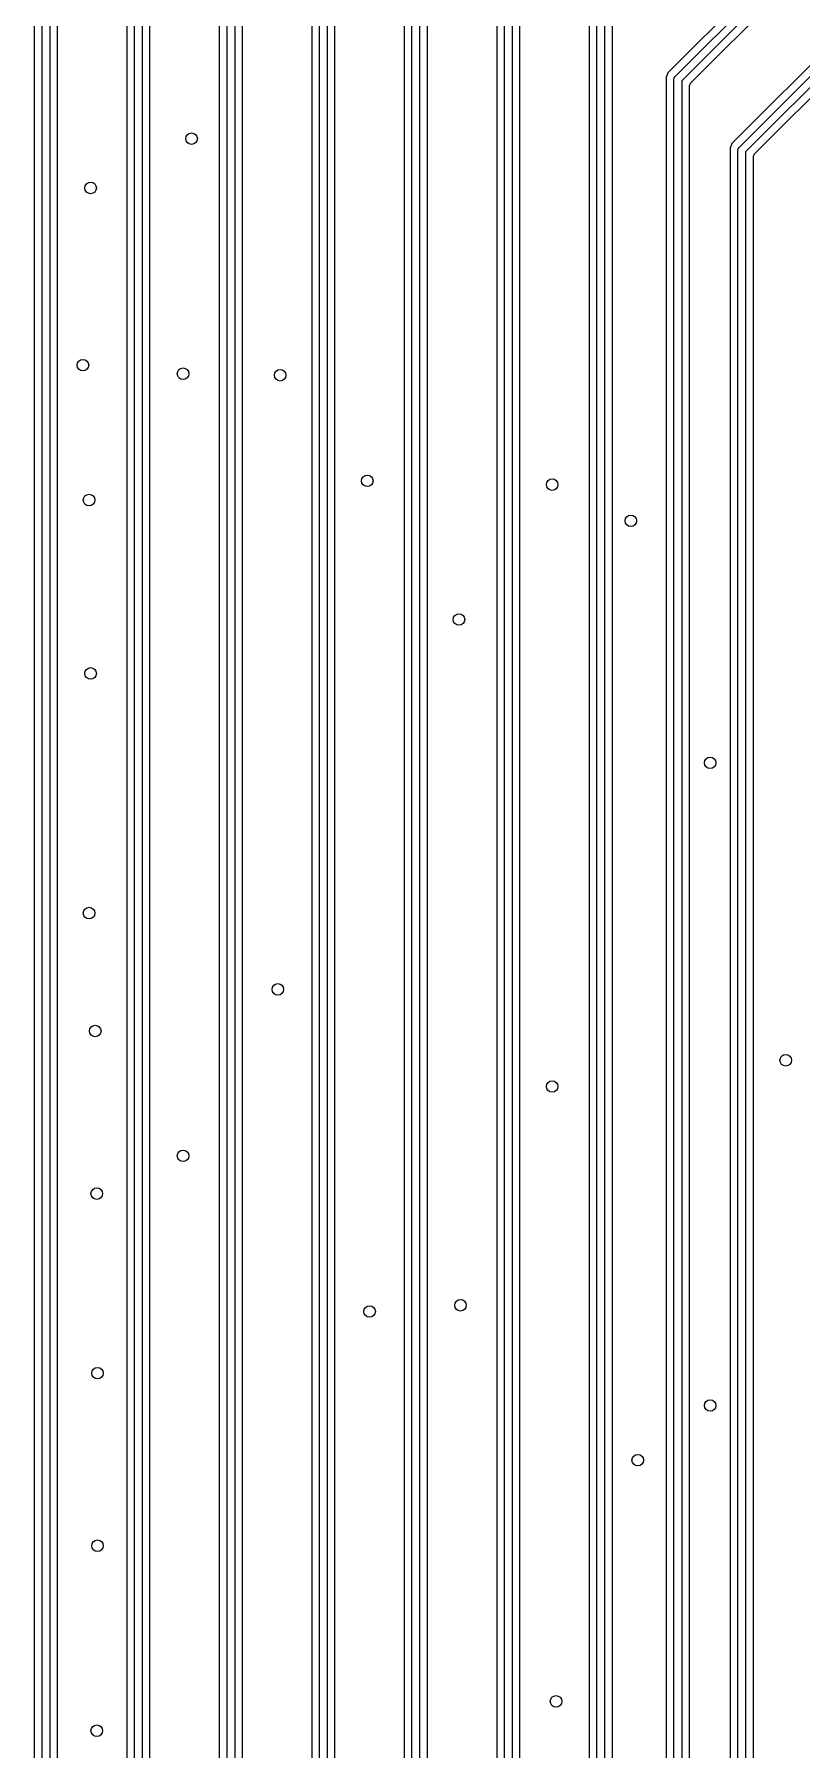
# Model space of a CAD drawing. Extents: x 114.9 to 199.6, y -137.1 to -76.7.
# Drawn here: x 155.88 to 165.84, y -119.29 to -97.03 of the extents above; entities that cross this region are included whole.
import ezdxf

# ---------------------------------------------------------------- set-up
doc = ezdxf.new("R2010")
doc.units = 0
doc.layers.add('BLACK', color=7, linetype='CONTINUOUS')

msp = doc.modelspace()

# ---------------------------------------------------------------- linework, layer by layer
at = {"layer": 'BLACK', "linetype": 'CONTINUOUS'}
for p, q in [((170.578745, -91.048415), (164.102414, -97.524745)), ((164.194645, -97.574645), (170.628645, -91.140645)), ((170.68471, -91.226), (164.28, -97.63071)), ((164.394852, -97.657987), (170.711987, -91.340852)), ((171.328745, -92.048414), (164.932414, -98.444744)), ((165.024645, -98.494645), (171.378645, -92.140645)), ((171.43471, -92.226), (165.11, -98.55071)), ((165.224852, -98.577988), (171.461988, -92.340852)), ((155.8795, -92.500062), (155.8795, -134.270767)), ((155.98, -134.4), (155.98, -92.53)), ((156.08, -92.55071), (156.08, -134.4)), ((156.1805, -134.270767), (156.1805, -92.612635)), ((157.0795, -93.010065), (157.0795, -134.270767)), ((157.18, -134.4), (157.18, -93.04)), ((157.28, -93.06071), (157.28, -134.4)), ((157.3805, -134.270767), (157.3805, -93.122636)), ((158.2795, -93.370062), (158.2795, -134.270767)), ((158.38, -134.4), (158.38, -93.4)), ((158.48, -93.42071), (158.48, -134.4)), ((158.5805, -134.270767), (158.5805, -93.482635)), ((159.4795, -94.240062), (159.4795, -134.270767)), ((159.58, -134.4), (159.58, -94.27)), ((159.68, -94.29071), (159.68, -134.4)), ((159.7805, -134.270767), (159.7805, -94.352635)), ((160.6795, -95.120062), (160.6795, -134.270767)), ((160.78, -134.4), (160.78, -95.15)), ((160.88, -95.17071), (160.88, -134.4)), ((160.9805, -134.270767), (160.9805, -95.232636)), ((161.8795, -95.690065), (161.8795, -134.270767)), ((161.98, -134.4), (161.98, -95.72)), ((162.08, -95.74071), (162.08, -134.4)), ((162.1805, -134.270767), (162.1805, -95.802635)), ((163.0795, -96.420062), (163.0795, -134.270767)), ((163.18, -134.4), (163.18, -96.45)), ((163.28, -96.47071), (163.28, -134.4)), ((163.3805, -134.270767), (163.3805, -96.532636)), ((164.090501, -97.553506), (164.0795, -97.580062)), ((164.0795, -97.580062), (164.0795, -97.580064)), ((164.0795, -97.580064), (164.0795, -127.329936)), ((164.090502, -97.553504), (164.090501, -97.553506)), ((164.102411, -97.52475), (164.090502, -97.553504)), ((164.102414, -97.524745), (164.102411, -97.52475)), ((164.18, -97.61), (164.183806, -97.590866)), ((164.18, -127.3), (164.18, -97.61)), ((164.183806, -97.590866), (164.194645, -97.574645)), ((164.28, -97.63071), (164.28, -127.27929)), ((164.3805, -97.692635), (164.394852, -97.657987)), ((164.3805, -127.217364), (164.3805, -97.692635)), ((164.921957, -98.469991), (164.9095, -98.500062)), ((164.9095, -98.500062), (164.9095, -126.969937)), ((164.921958, -98.469988), (164.921957, -98.469991)), ((164.93241, -98.44475), (164.921958, -98.469988)), ((164.932414, -98.444744), (164.93241, -98.44475)), ((165.01, -98.53), (165.013806, -98.510866)), ((165.01, -126.94), (165.01, -98.53)), ((165.013806, -98.510866), (165.024645, -98.494645)), ((165.11, -98.55071), (165.11, -126.91929)), ((165.2105, -98.612636), (165.224852, -98.577988)), ((165.2105, -126.857364), (165.2105, -98.612636))]:
    msp.add_line(p, q, dxfattribs=at)
at = {"layer": 'BLACK'}
for centre in [(157.92, -98.38), (156.61, -99.02), (156.51, -101.32), (157.81, -101.43), (159.07, -101.45), (160.2, -102.82), (162.6, -102.87), (156.59, -103.07), (163.62, -103.34), (161.39, -104.62), (156.61, -105.32), (164.65, -106.48), (156.59, -108.43), (159.04, -109.42), (156.67, -109.96), (165.63, -110.34), (162.6, -110.68), (157.81, -111.58), (156.69, -112.07), (160.23, -113.6), (161.41, -113.52), (156.7, -114.4), (164.65, -114.82), (163.71, -115.53), (156.7, -116.64), (162.65, -118.66), (156.69, -119.04)]:
    msp.add_circle(centre, 0.075, dxfattribs=at)
at = {"layer": 'WHITE'}
for centre in [(157.92, -98.38), (156.61, -99.02), (156.51, -101.32), (157.81, -101.43), (159.07, -101.45), (160.2, -102.82), (162.6, -102.87), (156.59, -103.07), (163.62, -103.34), (161.39, -104.62), (156.61, -105.32), (164.65, -106.48), (156.59, -108.43), (159.04, -109.42), (156.67, -109.96), (165.63, -110.34), (162.6, -110.68), (157.81, -111.58), (156.69, -112.07), (160.23, -113.6), (161.41, -113.52), (156.7, -114.4), (164.65, -114.82), (163.71, -115.53), (156.7, -116.64), (162.65, -118.66), (156.69, -119.04)]:
    msp.add_circle(centre, 0.075, dxfattribs=at)

doc.saveas('drawing.dxf')
